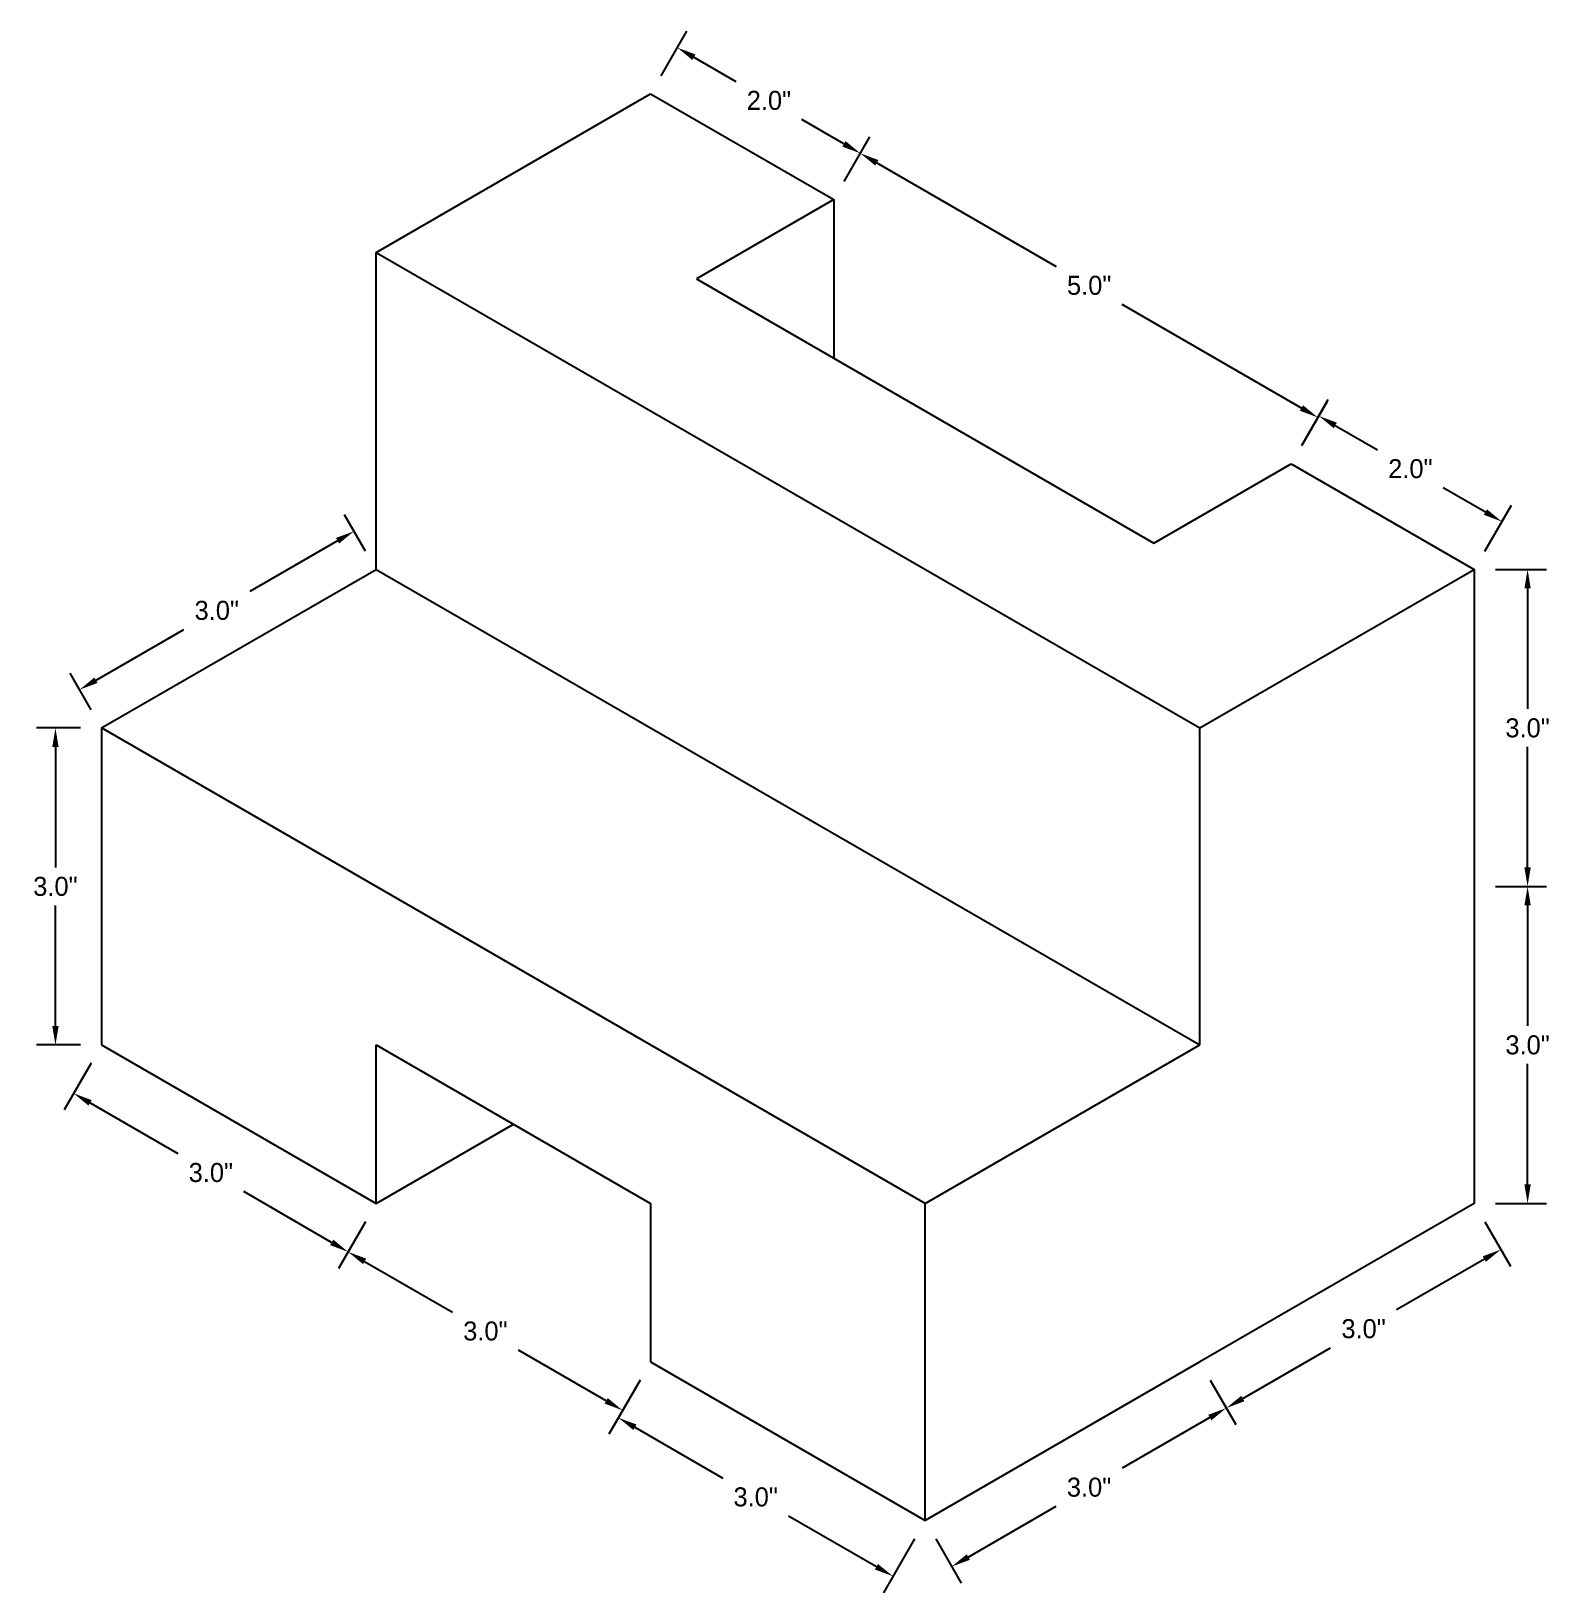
# Model space of a CAD drawing. Header units: inches. Extents: x 50.7 to 65.1, y 12 to 26.8.
import ezdxf

# ---------------------------------------------------------------- set-up
doc = ezdxf.new("R2010")
doc.units = ezdxf.units.IN
doc.header["$MEASUREMENT"] = 0
doc.dimstyles.get("Standard").update_dxf_attribs({"dimtxt": 0.18, "dimasz": 0.18, "dimexe": 0.18, "dimexo": 0.0625, "dimgap": 0.09, "dimtad": 0, "dimtih": 1, "dimtoh": 1, "dimdec": 1, "dimzin": 0, "dimdsep": 46, "dimlunit": 3, "dimtxsty": 'Standard', "dimcen": 0.09, "dimclre": 1, "dimclrt": 2, "dimadec": 0, "dimazin": 0, "dimtfac": 1, "dimtdec": 1, "dimtofl": 0, "dimtmove": 0, "dimatfit": 3, "dimfxl": 1, "dimtolj": 1, "dimtzin": 0, "dimarcsym": 0})

# ---------------------------------------------------------------- blocks, each defined once
blk = doc.blocks.new('*D2')
at = {"color": 1, "lineweight": -2}
for p, q in [((64.55, 21.691), (65.035, 21.691)), ((64.55, 18.691), (65.035, 18.691))]:
    blk.add_line(p, q, dxfattribs=at)
at = {"color": 0, "lineweight": -2}
for p, q in [((64.855, 21.511), (64.855, 20.371)), ((64.855, 18.871), (64.855, 20.011))]:
    blk.add_line(p, q, dxfattribs=at)
at = {"color": 0}
for points in [[(64.825, 21.511), (64.885, 21.511), (64.855, 21.691)], [(64.825, 18.871), (64.885, 18.871), (64.855, 18.691)]]:
    blk.add_solid(points, dxfattribs=at)
at = {"layer": 'Defpoints', "color": 0}
for p in [(64.35, 21.691), (64.855, 21.691), (64.35, 18.691)]:
    blk.add_point(p, dxfattribs=at)
at = {"color": 2, "insert": (64.855, 20.191), "char_height": 0.18, "attachment_point": 5}
blk.add_mtext('\\A1;3.0"', dxfattribs=at)
blk = doc.blocks.new('*D3')
at = {"color": 1, "lineweight": -2}
for p, q in [((64.55, 18.691), (65.035, 18.691)), ((64.55, 15.691), (65.035, 15.691))]:
    blk.add_line(p, q, dxfattribs=at)
at = {"color": 0, "lineweight": -2}
for p, q in [((64.855, 18.511), (64.855, 17.371)), ((64.855, 15.871), (64.855, 17.011))]:
    blk.add_line(p, q, dxfattribs=at)
at = {"color": 0}
for points in [[(64.825, 18.511), (64.885, 18.511), (64.855, 18.691)], [(64.825, 15.871), (64.885, 15.871), (64.855, 15.691)]]:
    blk.add_solid(points, dxfattribs=at)
at = {"layer": 'Defpoints', "color": 0}
for p in [(64.35, 18.691), (64.35, 15.691), (64.855, 15.691)]:
    blk.add_point(p, dxfattribs=at)
at = {"color": 2, "insert": (64.855, 17.191), "char_height": 0.18, "attachment_point": 5}
blk.add_mtext('\\A1;3.0"', dxfattribs=at)
blk = doc.blocks.new('*D4')
at = {"color": 1, "lineweight": -2}
for p, q in [((51.16, 20.191), (50.743, 20.191)), ((51.16, 17.191), (50.743, 17.191))]:
    blk.add_line(p, q, dxfattribs=at)
at = {"color": 0, "lineweight": -2}
for p, q in [((50.923, 20.011), (50.923, 18.871)), ((50.923, 17.371), (50.923, 18.511))]:
    blk.add_line(p, q, dxfattribs=at)
at = {"color": 0}
for points in [[(50.893, 20.011), (50.953, 20.011), (50.923, 20.191)], [(50.893, 17.371), (50.953, 17.371), (50.923, 17.191)]]:
    blk.add_solid(points, dxfattribs=at)
at = {"layer": 'Defpoints', "color": 0}
for p in [(50.923, 20.191), (51.36, 20.191), (51.36, 17.191)]:
    blk.add_point(p, dxfattribs=at)
at = {"color": 2, "insert": (50.923, 18.691), "char_height": 0.18, "attachment_point": 5}
blk.add_mtext('\\A1;3.0"', dxfattribs=at)
blk = doc.blocks.new('*D5')
at = {"color": 1, "lineweight": -2}
for p, q in [((64.45, 15.518), (64.692, 15.099)), ((61.852, 14.018), (62.094, 13.599))]:
    blk.add_line(p, q, dxfattribs=at)
at = {"color": 0, "lineweight": -2}
for p, q in [((64.446, 15.165), (63.615, 14.685)), ((62.16, 13.845), (62.991, 14.325))]:
    blk.add_line(p, q, dxfattribs=at)
at = {"color": 0}
for points in [[(64.431, 15.191), (64.461, 15.139), (64.602, 15.255)], [(62.145, 13.871), (62.175, 13.819), (62.004, 13.755)]]:
    blk.add_solid(points, dxfattribs=at)
at = {"layer": 'Defpoints', "color": 0}
for p in [(64.35, 15.691), (61.752, 14.191), (62.004, 13.755)]:
    blk.add_point(p, dxfattribs=at)
at = {"color": 2, "insert": (63.303, 14.505), "char_height": 0.18, "attachment_point": 5}
blk.add_mtext('\\A1;3.0"', dxfattribs=at)
blk = doc.blocks.new('*D6')
at = {"color": 1, "lineweight": -2}
for p, q in [((61.852, 14.018), (62.094, 13.599)), ((59.254, 12.518), (59.496, 12.099))]:
    blk.add_line(p, q, dxfattribs=at)
at = {"color": 0, "lineweight": -2}
for p, q in [((61.848, 13.665), (61.017, 13.185)), ((59.562, 12.345), (60.393, 12.825))]:
    blk.add_line(p, q, dxfattribs=at)
at = {"color": 0}
for points in [[(61.833, 13.691), (61.863, 13.639), (62.004, 13.755)], [(59.547, 12.371), (59.577, 12.319), (59.406, 12.255)]]:
    blk.add_solid(points, dxfattribs=at)
at = {"layer": 'Defpoints', "color": 0}
for p in [(61.752, 14.191), (62.004, 13.755), (59.154, 12.691)]:
    blk.add_point(p, dxfattribs=at)
at = {"color": 2, "insert": (60.705, 13.005), "char_height": 0.18, "attachment_point": 5}
blk.add_mtext('\\A1;3.0"', dxfattribs=at)
blk = doc.blocks.new('*D7')
at = {"color": 1, "lineweight": -2}
for p, q in [((56.456, 14.018), (56.161, 13.507)), ((59.054, 12.518), (58.759, 12.007))]:
    blk.add_line(p, q, dxfattribs=at)
at = {"color": 0, "lineweight": -2}
for p, q in [((56.407, 13.573), (57.238, 13.093)), ((58.693, 12.253), (57.862, 12.733))]:
    blk.add_line(p, q, dxfattribs=at)
at = {"color": 0}
for points in [[(56.422, 13.599), (56.392, 13.547), (56.251, 13.663)], [(58.708, 12.279), (58.678, 12.227), (58.849, 12.163)]]:
    blk.add_solid(points, dxfattribs=at)
at = {"layer": 'Defpoints', "color": 0}
for p in [(56.556, 14.191), (59.154, 12.691), (58.849, 12.163)]:
    blk.add_point(p, dxfattribs=at)
at = {"color": 2, "insert": (57.55, 12.913), "char_height": 0.18, "attachment_point": 5}
blk.add_mtext('\\A1;3.0"', dxfattribs=at)
blk = doc.blocks.new('*D8')
at = {"color": 1, "lineweight": -2}
for p, q in [((51.26, 17.018), (51.005, 16.577)), ((53.858, 15.518), (53.603, 15.077))]:
    blk.add_line(p, q, dxfattribs=at)
at = {"color": 0, "lineweight": -2}
for p, q in [((51.251, 16.643), (52.082, 16.163)), ((53.537, 15.323), (52.706, 15.803))]:
    blk.add_line(p, q, dxfattribs=at)
at = {"color": 0}
for points in [[(51.266, 16.669), (51.236, 16.617), (51.095, 16.733)], [(53.552, 15.349), (53.522, 15.297), (53.693, 15.233)]]:
    blk.add_solid(points, dxfattribs=at)
at = {"layer": 'Defpoints', "color": 0}
for p in [(51.36, 17.191), (53.958, 15.691), (53.693, 15.233)]:
    blk.add_point(p, dxfattribs=at)
at = {"color": 2, "insert": (52.394, 15.983), "char_height": 0.18, "attachment_point": 5}
blk.add_mtext('\\A1;3.0"', dxfattribs=at)
blk = doc.blocks.new('*D9')
at = {"color": 1, "lineweight": -2}
for p, q in [((53.858, 21.864), (53.659, 22.209)), ((51.26, 20.364), (51.061, 20.709))]:
    blk.add_line(p, q, dxfattribs=at)
at = {"color": 0, "lineweight": -2}
for p, q in [((53.593, 21.963), (52.762, 21.483)), ((51.307, 20.643), (52.138, 21.123))]:
    blk.add_line(p, q, dxfattribs=at)
at = {"color": 0}
for points in [[(53.578, 21.989), (53.608, 21.937), (53.749, 22.053)], [(51.292, 20.669), (51.322, 20.617), (51.151, 20.553)]]:
    blk.add_solid(points, dxfattribs=at)
at = {"layer": 'Defpoints', "color": 0}
for p in [(53.749, 22.053), (53.958, 21.691), (51.36, 20.191)]:
    blk.add_point(p, dxfattribs=at)
at = {"color": 2, "insert": (52.45, 21.303), "char_height": 0.18, "attachment_point": 5}
blk.add_mtext('\\A1;3.0"', dxfattribs=at)
blk = doc.blocks.new('*D10')
at = {"color": 1, "lineweight": -2}
for p, q in [((62.718, 22.864), (62.969, 23.3)), ((64.45, 21.864), (64.702, 22.3))]:
    blk.add_line(p, q, dxfattribs=at)
at = {"color": 0, "lineweight": -2}
for p, q in [((63.035, 23.054), (63.434, 22.824)), ((64.456, 22.234), (64.057, 22.464))]:
    blk.add_line(p, q, dxfattribs=at)
at = {"color": 0}
for points in [[(63.05, 23.08), (63.02, 23.028), (62.879, 23.144)], [(64.471, 22.26), (64.441, 22.208), (64.612, 22.144)]]:
    blk.add_solid(points, dxfattribs=at)
at = {"layer": 'Defpoints', "color": 0}
for p in [(62.618, 22.691), (64.612, 22.144), (64.35, 21.691)]:
    blk.add_point(p, dxfattribs=at)
at = {"color": 2, "insert": (63.746, 22.644), "char_height": 0.18, "attachment_point": 5}
blk.add_mtext('\\A1;2.0"', dxfattribs=at)
blk = doc.blocks.new('*D11')
at = {"color": 1, "lineweight": -2}
for p, q in [((56.656, 26.364), (56.899, 26.785)), ((58.388, 25.364), (58.631, 25.785))]:
    blk.add_line(p, q, dxfattribs=at)
at = {"color": 0, "lineweight": -2}
for p, q in [((56.965, 26.539), (57.363, 26.309)), ((58.385, 25.719), (57.986, 25.949))]:
    blk.add_line(p, q, dxfattribs=at)
at = {"color": 0}
for points in [[(56.98, 26.565), (56.95, 26.513), (56.809, 26.629)], [(58.4, 25.745), (58.37, 25.693), (58.541, 25.629)]]:
    blk.add_solid(points, dxfattribs=at)
at = {"layer": 'Defpoints', "color": 0}
for p in [(56.556, 26.191), (58.541, 25.629), (58.288, 25.191)]:
    blk.add_point(p, dxfattribs=at)
at = {"color": 2, "insert": (57.675, 26.129), "char_height": 0.18, "attachment_point": 5}
blk.add_mtext('\\A1;2.0"', dxfattribs=at)
blk = doc.blocks.new('*D13')
at = {"color": 1, "lineweight": -2}
for p, q in [((58.388, 25.364), (58.631, 25.785)), ((62.718, 22.864), (62.961, 23.285))]:
    blk.add_line(p, q, dxfattribs=at)
at = {"color": 0, "lineweight": -2}
for p, q in [((58.697, 25.539), (60.394, 24.559)), ((62.715, 23.219), (61.018, 24.199))]:
    blk.add_line(p, q, dxfattribs=at)
at = {"color": 0}
for points in [[(58.712, 25.565), (58.682, 25.513), (58.541, 25.629)], [(62.73, 23.245), (62.7, 23.193), (62.871, 23.129)]]:
    blk.add_solid(points, dxfattribs=at)
at = {"layer": 'Defpoints', "color": 0}
for p in [(58.288, 25.191), (62.871, 23.129), (62.618, 22.691)]:
    blk.add_point(p, dxfattribs=at)
at = {"color": 2, "insert": (60.706, 24.379), "char_height": 0.18, "attachment_point": 5}
blk.add_mtext('\\A1;5.0"', dxfattribs=at)
blk = doc.blocks.new('*D14')
at = {"color": 1, "lineweight": -2}
for p, q in [((53.858, 15.518), (53.603, 15.077)), ((56.456, 14.018), (56.201, 13.577))]:
    blk.add_line(p, q, dxfattribs=at)
at = {"color": 0, "lineweight": -2}
for p, q in [((53.849, 15.143), (54.681, 14.663)), ((56.135, 13.823), (55.304, 14.303))]:
    blk.add_line(p, q, dxfattribs=at)
at = {"color": 0}
for points in [[(53.864, 15.169), (53.834, 15.117), (53.693, 15.233)], [(56.15, 13.849), (56.12, 13.797), (56.291, 13.733)]]:
    blk.add_solid(points, dxfattribs=at)
at = {"layer": 'Defpoints', "color": 0}
for p in [(53.958, 15.691), (56.556, 14.191), (56.291, 13.733)]:
    blk.add_point(p, dxfattribs=at)
at = {"color": 2, "insert": (54.992, 14.483), "char_height": 0.18, "attachment_point": 5}
blk.add_mtext('\\A1;3.0"', dxfattribs=at)

msp = doc.modelspace()

# ---------------------------------------------------------------- linework, layer by layer
for p, q in [((53.958, 24.691), (56.556, 26.191)), ((56.556, 26.191), (58.288, 25.191)), ((58.288, 25.191), (56.989, 24.441)), ((58.288, 25.191), (58.288, 23.691)), ((53.958, 21.691), (53.958, 24.691)), ((53.958, 24.691), (61.752, 20.191)), ((56.989, 24.441), (61.319, 21.941)), ((61.319, 21.941), (62.618, 22.691)), ((62.618, 22.691), (64.35, 21.691)), ((51.36, 20.191), (53.958, 21.691)), ((53.958, 21.691), (61.752, 17.191)), ((61.752, 20.191), (64.35, 21.691)), ((64.35, 21.691), (64.35, 18.691)), ((59.154, 15.691), (51.36, 20.191)), ((51.36, 20.191), (51.36, 17.191)), ((61.752, 17.191), (61.752, 20.191)), ((64.35, 18.691), (64.35, 15.691)), ((51.36, 17.191), (53.958, 15.691)), ((53.958, 15.691), (53.958, 17.191)), ((53.958, 17.191), (56.556, 15.691)), ((59.154, 15.691), (61.752, 17.191)), ((53.958, 15.691), (55.257, 16.441)), ((56.556, 15.691), (56.556, 14.191)), ((59.154, 12.691), (59.154, 15.691)), ((64.35, 15.691), (61.752, 14.191)), ((56.556, 14.191), (59.154, 12.691)), ((61.752, 14.191), (59.154, 12.691))]:
    msp.add_line(p, q)

# ---------------------------------------------------------------- dimensions: what is measured, and where the dimension line sits
for p1, p2, distance, picture, middle in [((56.556, 26.191), (58.288, 25.191), 0.505, '*D11', (57.675, 26.129)), ((58.288, 25.191), (62.618, 22.691), 0.505, '*D13', (60.706, 24.379)), ((62.618, 22.691), (64.35, 21.691), 0.523, '*D10', (63.746, 22.644)), ((51.36, 20.191), (53.958, 21.691), 0.418, '*D9', (52.45, 21.303)), ((51.36, 17.191), (53.958, 15.691), -0.529, '*D8', (52.394, 15.983)), ((53.958, 15.691), (56.556, 14.191), -0.529, '*D14', (54.992, 14.483)), ((64.35, 15.691), (61.752, 14.191), 0.503, '*D5', (63.303, 14.505)), ((56.556, 14.191), (59.154, 12.691), -0.61, '*D7', (57.55, 12.913)), ((59.154, 12.691), (61.752, 14.191), -0.503, '*D6', (60.705, 13.005))]:
    dim = msp.add_aligned_dim(p1=p1, p2=p2, distance=distance, dimstyle='Standard', override={"dimexo": 0.2})
    dim.commit()
    dim.dimension.update_dxf_attribs({"geometry": picture, "text_midpoint": middle})
for base, p1, p2, picture, middle in [((64.855, 21.691), (64.35, 18.691), (64.35, 21.691), '*D2', (64.855, 20.191)), ((50.923, 20.191), (51.36, 17.191), (51.36, 20.191), '*D4', (50.923, 18.691)), ((64.855, 15.691), (64.35, 18.691), (64.35, 15.691), '*D3', (64.855, 17.191))]:
    dim = msp.add_linear_dim(base=base, p1=p1, p2=p2, angle=90, dimstyle='Standard', override={"dimexo": 0.2})
    dim.commit()
    dim.dimension.update_dxf_attribs({"geometry": picture, "text_midpoint": middle})

doc.saveas('drawing.dxf')
